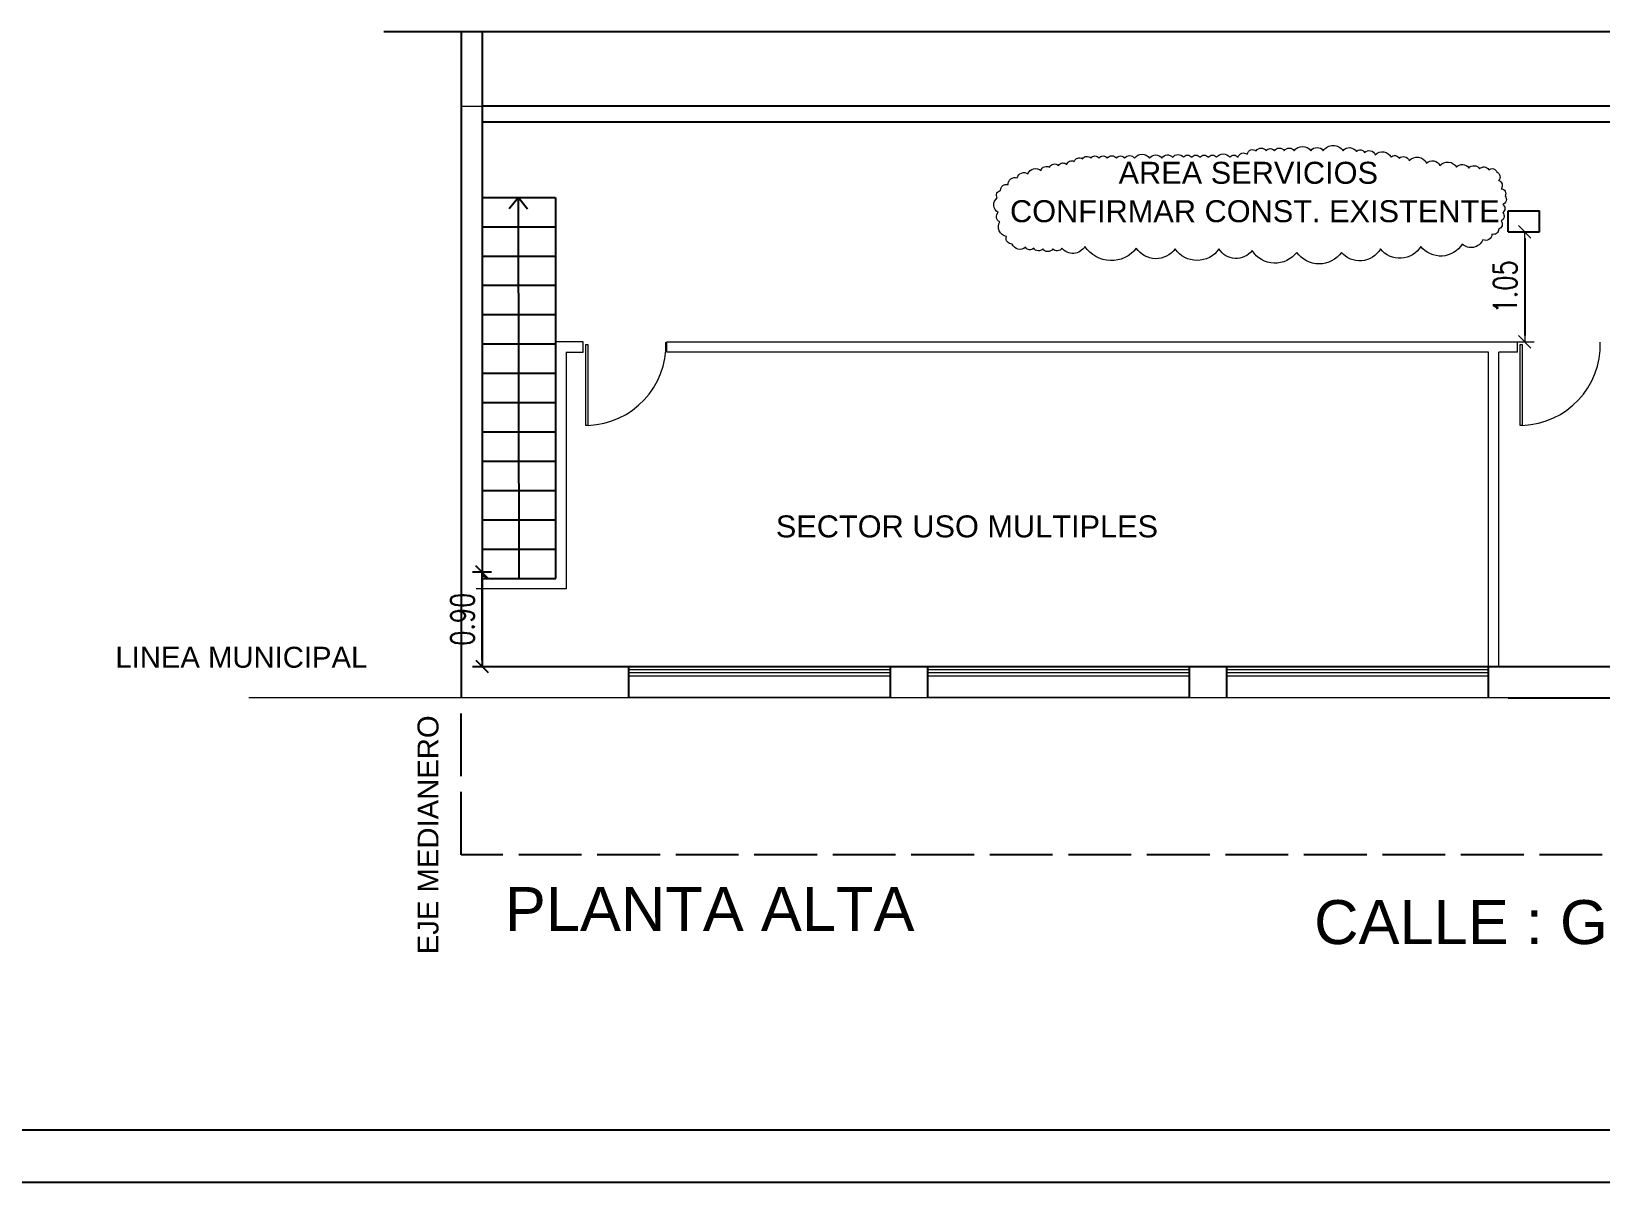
# Model space of a CAD drawing. Header units: millimetres. Extents: x 3657 to 4972, y 469 to 555.
# Drawn here: x 4893.16 to 4908.15, y 468.65 to 479.65 of the extents above; entities that cross this region are included whole.
import ezdxf

# ---------------------------------------------------------------- set-up
doc = ezdxf.new("R2010")
doc.units = ezdxf.units.MM
doc.linetypes.add('ACAD_ISO02W100', pattern=[15, 12, -3])
doc.linetypes.add('CENTRO', pattern=[50.8, 31.75, -6.35, 6.35, -6.35])
doc.layers.get('0').update_dxf_attribs({"color": 9})
doc.layers.get('Defpoints').update_dxf_attribs({"color": 9})
for name, color, linetype, lineweight in [('aberturas', 9, 'Continuous', 20), ('cotas', 9, 'Continuous', 9), ('eje', 9, 'CENTRO', 13)]:
    doc.layers.add(name, color=color, linetype=linetype, lineweight=lineweight)
doc.layers.add('referencias 001', color=9, linetype='Continuous')
doc.styles.add('ROMANS75', font='ROMANS.SHX', dxfattribs={"width": 0.75})
doc.styles.get("Standard").update_dxf_attribs({"font": 'arial.ttf', "height": 0.2})
doc.dimstyles.new('COTAS100', dxfattribs={"dimscale": 0.15, "dimtxt": 1.5, "dimasz": 0.4, "dimexe": 1, "dimexo": 0, "dimgap": 0.5, "dimtad": 1, "dimzin": 0, "dimdsep": 46, "dimtxsty": 'ROMANS75', "dimblk1": 'TICK', "dimblk2": 'TICK', "dimsah": 1, "dimcen": 1, "dimse1": 1, "dimse2": 1, "dimclrd": 256, "dimclre": 256, "dimclrt": 256, "dimaunit": 1, "dimadec": 0, "dimazin": 0, "dimtfac": 1, "dimtix": 1, "dimtmove": 2, "dimatfit": 3, "dimldrblk": 'TICK', "dimfxl": 1, "dimtolj": 1, "dimtzin": 0, "dimarcsym": 0})

# ---------------------------------------------------------------- blocks, each defined once
blk = doc.blocks.new('TICK')
at = {"color": 4}
blk.add_line((-1, -1), (1, 1), dxfattribs=at)
for p, q in [((-1, 0), (0, 0)), ((0, -1.5), (0, 1.5))]:
    blk.add_line(p, q)
blk = doc.blocks.new('*D148')
at = {"lineweight": -2, "transparency": 16777216}
blk.add_line((4897.464, 473.642), (4897.464, 474.422), dxfattribs=at)
at = {"layer": 'Defpoints', "color": 0, "transparency": 16777216}
for p in [(4897.464, 474.482), (4897.464, 474.482), (4897.464, 473.582)]:
    blk.add_point(p, dxfattribs=at)
at = {"lineweight": -2, "transparency": 16777216, "xscale": 0.06, "yscale": 0.06, "zscale": 0.06}
for p, rotation in [((4897.464, 474.482), 90), ((4897.464, 473.582), 270)]:
    blk.add_blockref('TICK', p, dxfattribs=dict(at, rotation=rotation))
at = {"transparency": 16777216, "insert": (4897.277, 474.032), "char_height": 0.225, "attachment_point": 5, "rotation": 90, "style": 'ROMANS75'}
blk.add_mtext('\\A1;0.90', dxfattribs=at)
blk = doc.blocks.new('*D182')
at = {"layer": 'cotas', "lineweight": -2, "transparency": 16777216}
blk.add_line((4907.423, 477.672), (4907.423, 476.742), dxfattribs=at)
at = {"layer": 'Defpoints', "color": 0, "transparency": 16777216}
for p in [(4907.564, 477.732), (4907.423, 476.682), (4907.564, 476.682)]:
    blk.add_point(p, dxfattribs=at)
at = {"layer": 'cotas', "lineweight": -2, "transparency": 16777216, "xscale": 0.06, "yscale": 0.06, "zscale": 0.06}
for p, rotation in [((4907.423, 477.732), 90), ((4907.423, 476.682), 270)]:
    blk.add_blockref('TICK', p, dxfattribs=dict(at, rotation=rotation))
at = {"layer": 'cotas', "transparency": 16777216, "insert": (4907.236, 477.207), "char_height": 0.225, "attachment_point": 5, "rotation": 90, "style": 'ROMANS75'}
blk.add_mtext('\\A1;1.05', dxfattribs=at)

msp = doc.modelspace()

# ---------------------------------------------------------------- linework, layer by layer
at = {"color": 9}
for p, q in [((4896.526, 479.648), (4912.088, 479.648)), ((4897.264, 479.648), (4897.264, 473.282)), ((4897.464, 479.648), (4897.464, 473.582)), ((4922.114, 478.932), (4897.464, 478.932)), ((4921.914, 478.782), (4897.464, 478.782)), ((4897.461, 478.062), (4898.164, 478.062)), ((4897.811, 478.062), (4897.722, 477.952)), ((4897.808, 478.059), (4897.816, 474.422)), ((4897.811, 478.062), (4897.899, 477.952)), ((4898.168, 474.982), (4898.168, 478.062)), ((4907.264, 477.932), (4907.564, 477.932)), ((4907.264, 477.732), (4907.264, 477.932)), ((4907.564, 477.732), (4907.564, 477.932)), ((4897.461, 477.782), (4898.161, 477.782)), ((4897.461, 477.782), (4898.164, 477.782)), ((4897.461, 477.782), (4898.164, 477.782)), ((4907.264, 477.732), (4907.564, 477.732)), ((4897.464, 477.502), (4898.168, 477.502)), ((4897.464, 477.222), (4898.164, 477.222)), ((4897.464, 477.222), (4898.168, 477.222)), ((4897.464, 477.222), (4898.168, 477.222)), ((4897.461, 476.942), (4898.161, 476.942)), ((4897.461, 476.942), (4898.164, 476.942)), ((4897.461, 476.662), (4898.161, 476.662)), ((4897.461, 476.662), (4898.164, 476.662)), ((4897.461, 476.662), (4898.164, 476.662)), ((4897.461, 476.382), (4898.164, 476.382)), ((4897.461, 476.382), (4898.164, 476.382)), ((4897.461, 476.102), (4898.164, 476.102)), ((4897.464, 476.102), (4898.164, 476.102)), ((4897.464, 476.102), (4898.168, 476.102)), ((4897.464, 475.822), (4898.168, 475.822)), ((4897.464, 475.542), (4898.164, 475.542)), ((4897.464, 475.542), (4898.168, 475.542)), ((4897.464, 475.542), (4898.168, 475.542)), ((4897.464, 475.262), (4898.168, 475.262)), ((4897.464, 474.982), (4898.164, 474.982)), ((4897.464, 474.982), (4898.168, 474.982)), ((4897.464, 474.982), (4898.168, 474.982)), ((4898.168, 474.422), (4898.168, 474.982)), ((4897.464, 474.702), (4898.168, 474.702)), ((4897.464, 474.422), (4898.168, 474.422)), ((4897.464, 473.582), (4908.864, 473.582)), ((4897.464, 473.582), (4898.168, 473.582)), ((4898.864, 473.582), (4898.864, 473.282)), ((4901.364, 473.282), (4901.364, 473.582)), ((4901.72, 473.582), (4901.72, 473.282)), ((4904.22, 473.282), (4904.22, 473.582)), ((4904.576, 473.582), (4904.576, 473.282)), ((4907.076, 473.282), (4907.076, 473.582)), ((4907.264, 473.282), (4908.864, 473.282)), ((4971.266, 469.15), (4865.384, 469.15)), ((4971.766, 468.65), (4864.884, 468.65))]:
    msp.add_line(p, q, dxfattribs=at)
at = {"color": 9, "linetype": 'ACAD_ISO02W100', "ltscale": 0.05}
for p, q in [((4897.264, 471.782), (4897.264, 473.282)), ((4925.414, 471.782), (4897.264, 471.782))]:
    msp.add_line(p, q, dxfattribs=at)
at = {"layer": 'aberturas', "color": 9}
for p, q in [((4898.864, 473.582), (4901.364, 473.582)), ((4898.864, 473.582), (4900.864, 473.582)), ((4898.864, 473.582), (4900.864, 473.582)), ((4898.864, 473.552), (4901.364, 473.552)), ((4898.864, 473.522), (4901.364, 473.522)), ((4898.864, 473.492), (4901.364, 473.492)), ((4901.72, 473.582), (4903.72, 473.582)), ((4901.72, 473.552), (4904.22, 473.552)), ((4901.72, 473.522), (4904.22, 473.522)), ((4901.72, 473.492), (4904.22, 473.492)), ((4904.576, 473.552), (4907.076, 473.552)), ((4904.576, 473.522), (4907.076, 473.522)), ((4904.576, 473.492), (4907.076, 473.492)), ((4898.864, 473.287), (4901.364, 473.287)), ((4901.72, 473.287), (4904.22, 473.287))]:
    msp.add_line(p, q, dxfattribs=at)
msp.add_lwpolyline([(4897.264, 473.282), (4897.264, 478.932), (4922.114, 478.932), (4922.114, 473.282), (4897.264, 473.282)], dxfattribs=at)
at = {"layer": 'cotas', "color": 9}
for p, q in [((4898.43, 476.682), (4898.168, 476.682)), ((4898.43, 476.582), (4898.43, 476.682)), ((4899.23, 476.582), (4899.23, 476.682)), ((4899.23, 476.682), (4907.354, 476.682)), ((4907.354, 476.582), (4907.354, 476.682)), ((4898.168, 476.582), (4898.168, 474.422)), ((4898.268, 476.582), (4898.268, 474.322)), ((4898.268, 476.582), (4898.43, 476.582)), ((4907.076, 476.582), (4899.23, 476.582)), ((4907.076, 473.582), (4907.076, 476.582)), ((4907.176, 473.582), (4907.176, 476.582)), ((4907.354, 476.582), (4907.176, 476.582)), ((4898.168, 474.422), (4897.524, 474.422)), ((4898.268, 474.322), (4897.407, 474.322))]:
    msp.add_line(p, q, dxfattribs=at)
msp.add_lwpolyline([(4902.528, 477.616, -0.520567), (4902.472, 477.687, -0.520567), (4902.472, 477.687, -0.520567), (4902.409, 477.829, -0.520567), (4902.409, 477.829, -0.520567), (4902.393, 477.916, -0.520567), (4902.393, 477.916, -0.520567), (4902.385, 478.058, -0.520567), (4902.385, 478.058, -0.520567), (4902.417, 478.129, -0.520567), (4902.417, 478.129, -0.520567), (4902.488, 478.184, -0.520567), (4902.488, 478.184, -0.520567), (4902.575, 478.248, -0.520567), (4902.575, 478.248, -0.520567), (4902.678, 478.287, -0.520567), (4902.678, 478.287, -0.520567), (4902.804, 478.319, -0.520567), (4902.804, 478.319, -0.520567), (4902.883, 478.35, -0.520567), (4902.883, 478.35, -0.520567), (4902.97, 478.366, -0.520567), (4902.97, 478.366, -0.520567), (4903.049, 478.374, -0.520567), (4903.049, 478.374, -0.520567), (4903.12, 478.405, -0.520567), (4903.12, 478.405, -0.520567), (4903.199, 478.429, -0.520567), (4903.199, 478.429, -0.520567), (4903.278, 478.437, -0.520567), (4903.278, 478.437, -0.520567), (4903.357, 478.437, -0.520567), (4903.357, 478.437, -0.520567), (4903.436, 478.437, -0.520567), (4903.436, 478.437, -0.520567), (4903.523, 478.437, -0.520567), (4903.523, 478.437, -0.520567), (4903.602, 478.437, -0.520567), (4903.602, 478.437, -0.520567), (4903.697, 478.437, -0.520567), (4903.697, 478.437, -0.520567), (4903.839, 478.437, -0.520567), (4903.839, 478.437, -0.520567), (4903.958, 478.437, -0.520567), (4903.958, 478.437, -0.520567), (4904.06, 478.445, -0.520567), (4904.06, 478.445, -0.520567), (4904.163, 478.445, -0.520567), (4904.163, 478.445, -0.520567), (4904.242, 478.445, -0.520567), (4904.242, 478.445, -0.520567), (4904.321, 478.445, -0.520567), (4904.321, 478.445, -0.520567), (4904.4, 478.445, -0.520567), (4904.4, 478.445, -0.520567), (4904.479, 478.445, -0.520567), (4904.479, 478.445, -0.520567), (4904.606, 478.445, -0.520567), (4904.606, 478.445, -0.520567), (4904.685, 478.445, -0.520567), (4904.685, 478.445, -0.520567), (4904.772, 478.476, -0.520567), (4904.772, 478.476, -0.520567), (4904.859, 478.508, -0.520567), (4904.859, 478.508, -0.520567), (4904.953, 478.508, -0.520567), (4904.953, 478.508, -0.520567), (4905.032, 478.508, -0.520567), (4905.032, 478.508, -0.520567), (4905.127, 478.508, -0.520567), (4905.127, 478.508, -0.520567), (4905.222, 478.508, -0.520567), (4905.222, 478.508, -0.520567), (4905.38, 478.508, -0.520567), (4905.38, 478.508, -0.520567), (4905.499, 478.508, -0.520567), (4905.499, 478.508, -0.520567), (4905.688, 478.508, -0.520567), (4905.688, 478.508, -0.520567), (4905.815, 478.5, -0.520567), (4905.815, 478.5, -0.520567), (4905.894, 478.492, -0.520567), (4905.894, 478.492, -0.520567), (4905.996, 478.469, -0.520567), (4905.996, 478.469, -0.520567), (4906.146, 478.445, -0.520567), (4906.146, 478.445, -0.520567), (4906.225, 478.437, -0.520567), (4906.225, 478.437, -0.520567), (4906.32, 478.413, -0.520567), (4906.32, 478.413, -0.520567), (4906.486, 478.39, -0.520567), (4906.486, 478.39, -0.520567), (4906.613, 478.366, -0.520567), (4906.613, 478.366, -0.520567), (4906.771, 478.35, -0.520567), (4906.771, 478.35, -0.520567), (4906.889, 478.342, -0.520567), (4906.889, 478.342, -0.520567), (4906.992, 478.334, -0.520567), (4906.992, 478.334, -0.520567), (4907.079, 478.326, -0.520567), (4907.079, 478.326, -0.520567), (4907.158, 478.303, -0.520567), (4907.158, 478.303, -0.520567), (4907.174, 478.224, -0.520567), (4907.174, 478.224, -0.520567), (4907.197, 478.145, -0.520567), (4907.197, 478.145, -0.520567), (4907.237, 478.074, -0.520567), (4907.237, 478.074, -0.520567), (4907.213, 477.995, -0.520567), (4907.213, 477.995, -0.520567), (4907.213, 477.916, -0.520567), (4907.213, 477.916, -0.520567), (4907.197, 477.837, -0.520567), (4907.197, 477.837, -0.520567), (4907.174, 477.758, -0.520567), (4907.174, 477.758, -0.520567), (4907.11, 477.711, -0.520567), (4907.11, 477.711, -0.520567), (4907.023, 477.656, -0.520567), (4907.023, 477.656, -0.520567), (4906.826, 477.616, -0.520567), (4906.826, 477.616, -0.520567), (4906.431, 477.593, -0.520567), (4906.431, 477.593, -0.520567), (4906.044, 477.569, -0.520567), (4906.044, 477.569, -0.520567), (4905.672, 477.537, -0.520567), (4905.672, 477.537, -0.520567), (4905.246, 477.537, -0.520567), (4905.246, 477.537, -0.520567), (4904.819, 477.553, -0.520567), (4904.819, 477.553, -0.520567), (4904.503, 477.569, -0.520567), (4904.503, 477.569, -0.520567), (4904.084, 477.569, -0.520567), (4904.084, 477.569, -0.520567), (4903.713, 477.577, -0.520567), (4903.713, 477.577, -0.520567), (4903.223, 477.593, -0.520567), (4903.223, 477.593, -0.520567), (4903.002, 477.577, -0.520567), (4903.002, 477.577, -0.520567), (4902.915, 477.569, -0.520567), (4902.915, 477.569, -0.520567), (4902.82, 477.569, -0.520567), (4902.82, 477.569, -0.520567), (4902.733, 477.577, -0.520567), (4902.733, 477.577, -0.520567), (4902.654, 477.585, -0.520567), (4902.654, 477.585, -0.520567)], format="xyb", close=True, dxfattribs=at)
for points in [[(4898.452, 475.885), (4898.477, 475.885), (4898.477, 476.652), (4898.452, 476.652)], [(4907.376, 475.885), (4907.401, 475.885), (4907.401, 476.652), (4907.376, 476.652)]]:
    msp.add_lwpolyline(points, close=True, dxfattribs=at)
for centre in [(4898.452, 476.652), (4907.376, 476.652)]:
    msp.add_arc(centre, 0.768, 271.9092, 1.9092, dxfattribs=at)
at = {"layer": 'eje', "color": 9}
msp.add_line((4925.414, 473.282), (4895.237, 473.282), dxfattribs=at)
at = {"layer": 'referencias 001', "color": 9, "ltscale": 0.5}
msp.add_line((4897.524, 474.422), (4897.464, 474.452), dxfattribs=at)

# ---------------------------------------------------------------- texts
at = {"color": 9}
msp.add_text('LINEA MUNICIPAL', height=0.2, dxfattribs=at).set_placement((4893.962, 473.569))
msp.add_text('EJE MEDIANERO', height=0.2, rotation=90, dxfattribs=at).set_placement((4897.048, 470.832))
at = {"layer": 'cotas', "color": 9}
for s, height, p in [('AREA SERVICIOS', 0.21, (4903.544, 478.192)), ('CONFIRMAR CONST. EXISTENTE', 0.21, (4902.507, 477.825)), ('SECTOR USO MULTIPLES ', 0.21, (4900.27, 474.814)), ('PLANTA ALTA', 0.42, (4897.682, 471.054)), ('CALLE : GRAL. VILLEGAS 950', 0.42, (4905.412, 470.929))]:
    msp.add_text(s, height=height, dxfattribs=at).set_placement(p)

# ---------------------------------------------------------------- dimensions: what is measured, and where the dimension line sits
at = {"color": 9}
dim = msp.add_linear_dim(base=(4897.464, 474.482), p1=(4897.464, 473.582), p2=(4897.464, 474.482), angle=90, dimstyle='COTAS100', dxfattribs=at)
dim.commit()
dim.dimension.update_dxf_attribs({"geometry": '*D148', "text_midpoint": (4897.277, 474.032)})
at = {"layer": 'cotas', "color": 9}
dim = msp.add_linear_dim(base=(4907.423, 476.682), p1=(4907.564, 477.732), p2=(4907.564, 476.682), angle=90, dimstyle='COTAS100', dxfattribs=at)
dim.commit()
dim.dimension.update_dxf_attribs({"geometry": '*D182', "text_midpoint": (4907.236, 477.207)})

doc.saveas('drawing.dxf')
